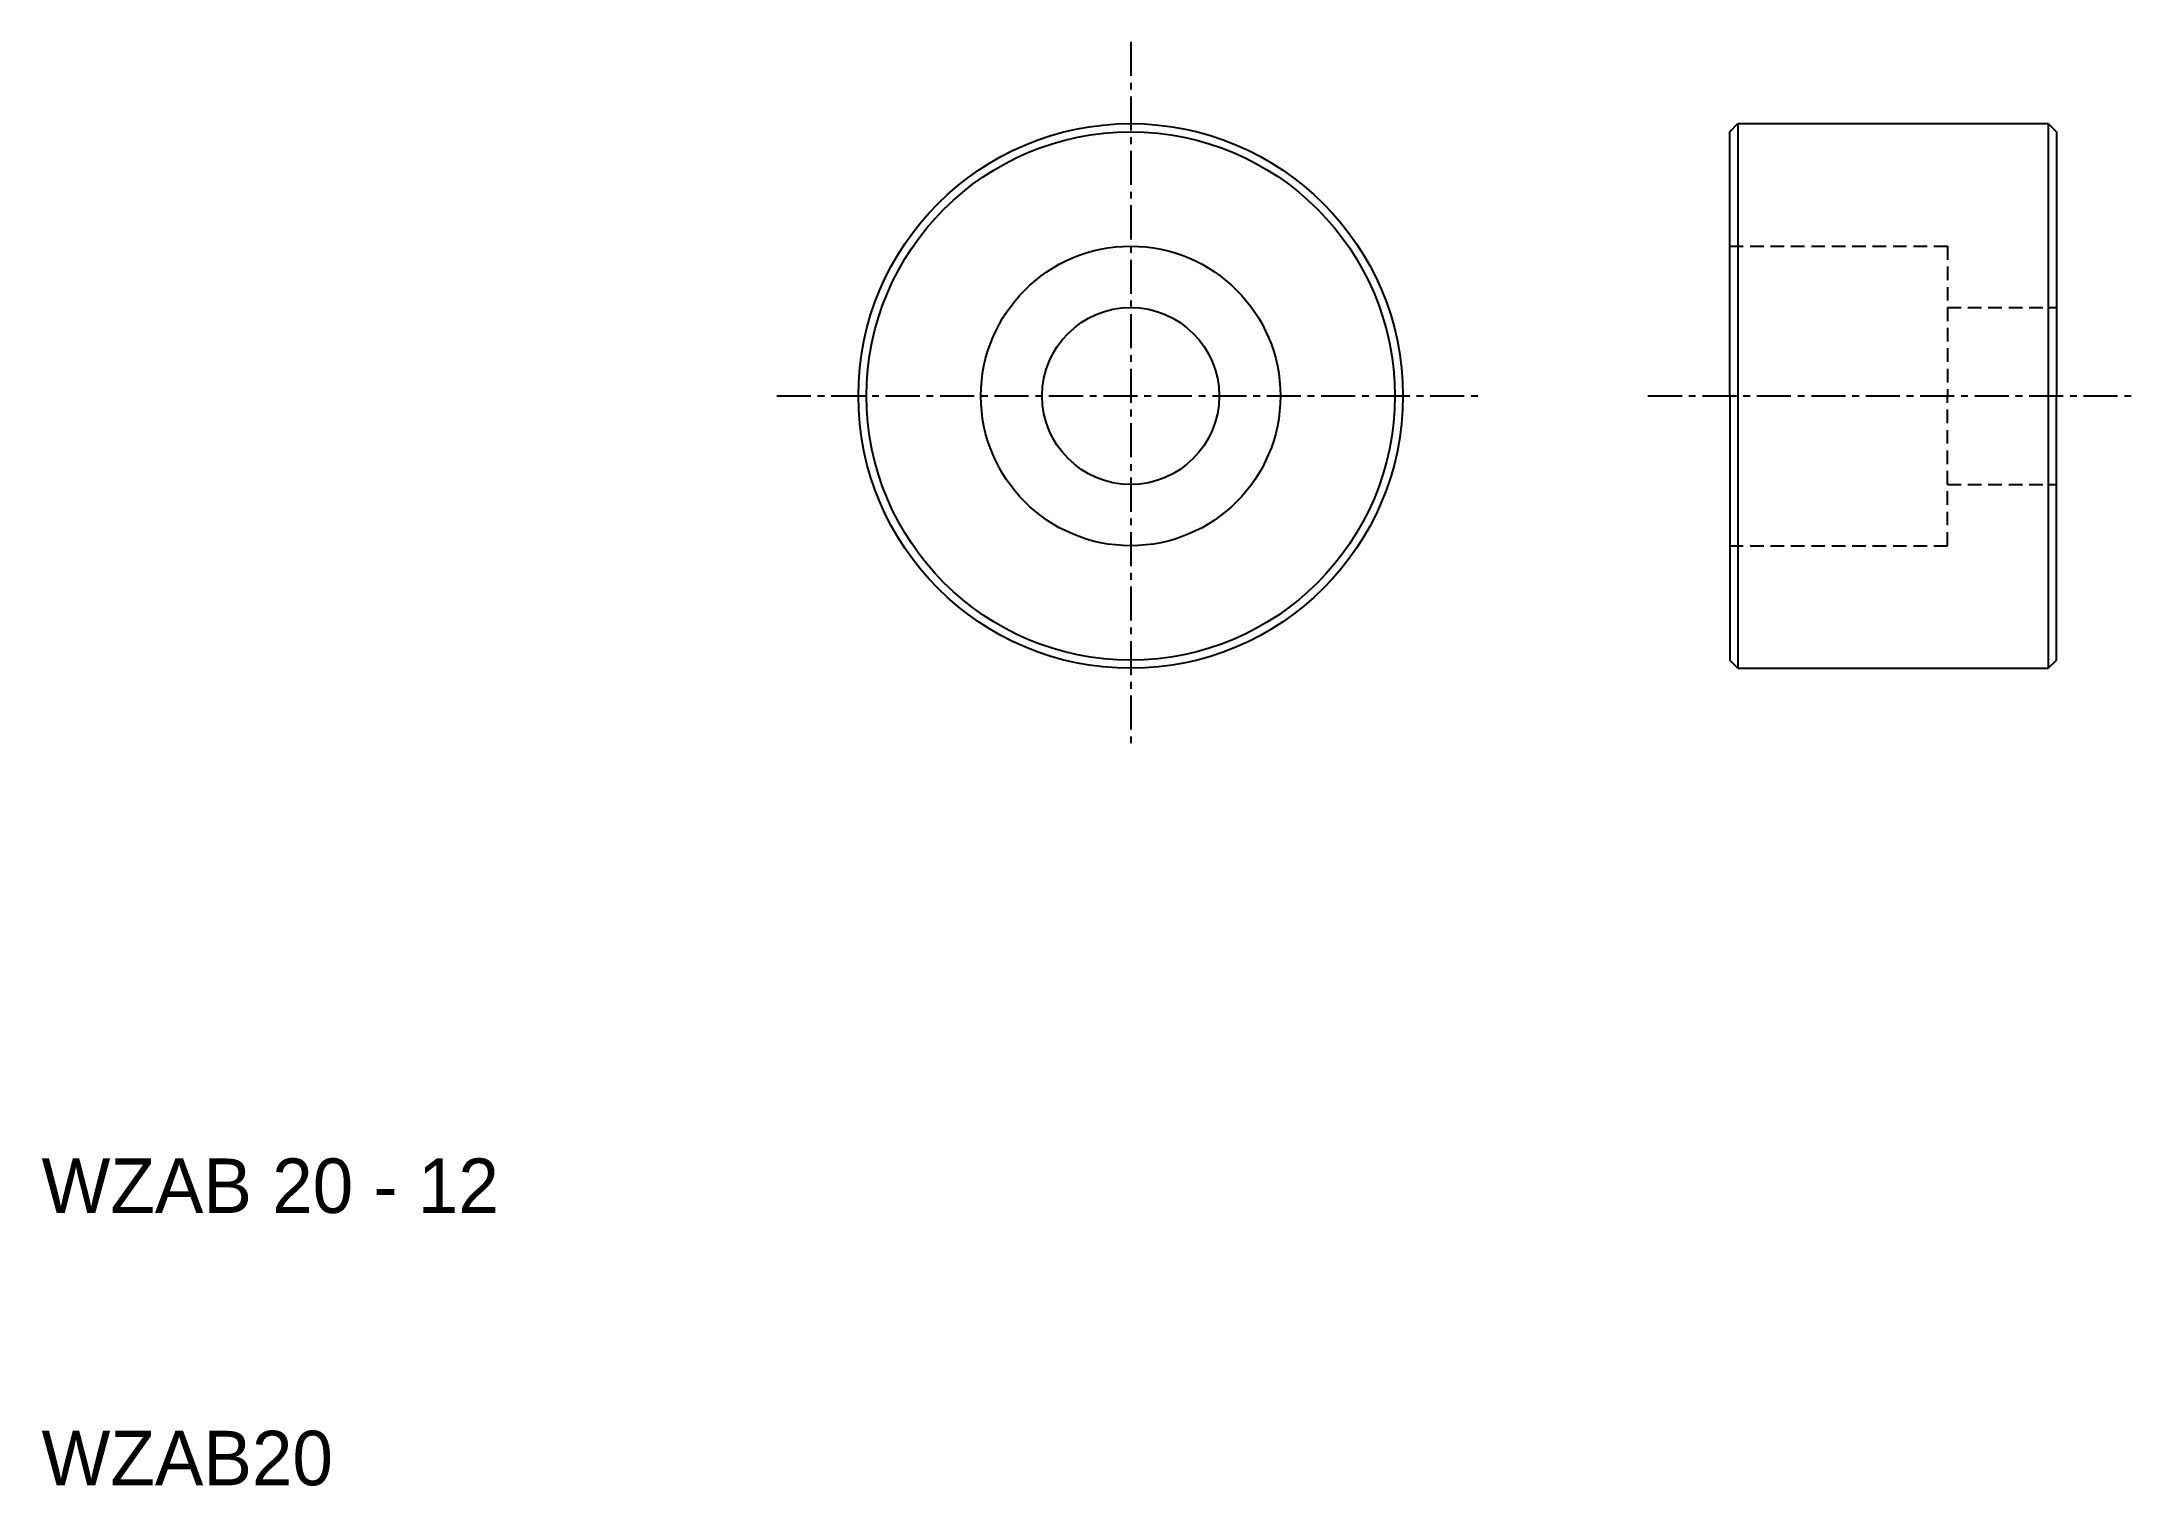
# Model space of a CAD drawing. Extents: x 10 to 87, y 10 to 63.
import ezdxf

# ---------------------------------------------------------------- set-up
doc = ezdxf.new("R2010")
doc.units = 0
doc.linetypes.add('CENTER', pattern=[2, 1.25, -0.25, 0.25, -0.25])
doc.linetypes.add('DASHED', pattern=[0.75, 0.5, -0.25])
doc.layers.get('0').update_dxf_attribs({"linetype": 'CONTINUOUS'})
doc.layers.add('CENTER', color=1, linetype='CENTER')

msp = doc.modelspace()

# ---------------------------------------------------------------- linework, layer by layer
at = {"color": 7, "linetype": 'CONTINUOUS'}
for p, q in [((72, 59.7), (72.3, 60)), ((72, 50), (72, 59.7)), ((72.3, 60), (83.7, 60)), ((72.3, 60), (72.3, 40)), ((83.7, 60), (83.7, 40)), ((83.7, 60), (84, 59.7)), ((84, 59.7), (84, 50)), ((72, 50), (72, 40.3)), ((84, 40.3), (84, 50)), ((72.3, 40), (72, 40.3)), ((83.7, 40), (84, 40.3)), ((72.3, 40), (83.7, 40))]:
    msp.add_line(p, q, dxfattribs=at)
at = {"color": 3, "linetype": 'DASHED'}
for p, q in [((72, 55.5), (80, 55.5)), ((80, 55.5), (80, 50)), ((80, 53.25), (84, 53.25)), ((80, 44.5), (80, 50)), ((80, 46.75), (84, 46.75)), ((72, 44.5), (80, 44.5))]:
    msp.add_line(p, q, dxfattribs=at)
at = {"color": 7, "linetype": 'CONTINUOUS'}
for radius in [10, 9.7, 5.5, 3.25]:
    msp.add_circle((50, 50), radius, dxfattribs=at)
at = {"layer": 'CENTER', "color": 1, "linetype": 'CENTER'}
for p, q in [((50, 63), (50, 37)), ((37, 50), (63, 50)), ((69, 50), (87, 50))]:
    msp.add_line(p, q, dxfattribs=at)

# ---------------------------------------------------------------- texts
at = {"color": 7, "linetype": 'CONTINUOUS'}
for s, p in [('WZAB 20 - 12', (10, 20)), ('WZAB20', (10, 10))]:
    msp.add_text(s, height=2, dxfattribs=at).set_placement(p)

doc.saveas('drawing.dxf')
